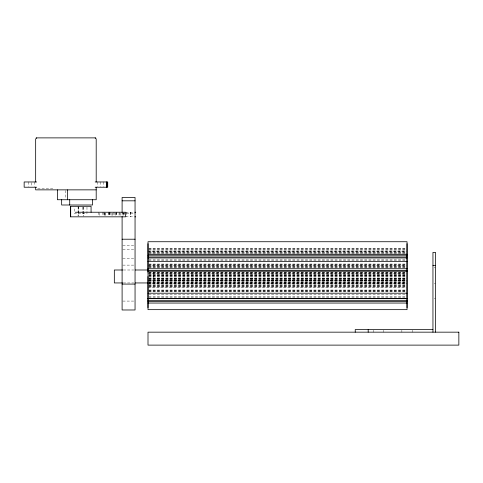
<?xml version="1.0" encoding="UTF-8"?>
<svg xmlns="http://www.w3.org/2000/svg" width="483" height="483" viewBox="0 0 483 483"><rect width="100%" height="100%" fill="white"/><g stroke="black" fill="none" stroke-linecap="round" stroke-linejoin="round"><path stroke-width="0.36" stroke-dasharray="2.42 1.81" d="M37.722 188.835L54.168 188.835M125.815 212.23L134.262 212.23M122.102 213.776L125.701 213.776M126.419 213.776L135.053 213.776M125.815 216.837L134.262 216.837M122.821 245.69L134.334 245.69M148.758 248.34L406.288 248.34M148.758 248.854L406.288 248.854M122.821 249.27L134.334 249.27M148.758 249.789L407.042 249.789M148.758 250.025L406.288 250.025M148.003 251.057L406.288 251.057M148.758 251.226L406.288 251.226M148.003 251.734L406.288 251.734M148.758 252.742L406.288 252.742M148.758 252.881L406.288 252.881M148.758 253.551L406.288 253.551M122.821 258.64L134.334 258.64M148.758 259.866L406.288 259.866M148.758 260.15L406.288 260.15M148.758 264.038L406.288 264.038M148.758 264.4L406.288 264.4M148.758 264.956L406.288 264.956M122.821 265.119L134.334 265.119M148.758 265.33L406.288 265.33M148.003 265.849L406.288 265.849M148.758 266.248L406.288 266.248M148.758 266.725L406.288 266.725M148.758 267.636L406.288 267.636M434.241 267.685L435.539 267.685M148.758 267.92L406.288 267.92M123.298 269.997L133.755 269.997M148.758 272.376L406.288 272.376M148.758 272.605L406.288 272.605M148.758 272.98L406.288 273.016M148.758 273.245L406.288 273.245M148.003 273.626L406.288 273.626M148.758 274.398L406.288 274.398M148.758 274.875L406.288 274.875M148.758 275.485L406.288 275.485M148.758 275.69L406.288 275.69M148.758 275.908L406.288 275.908M148.758 276.511L406.288 276.511M148.758 276.988L406.288 276.988M148.758 278.148L406.288 278.148M148.758 278.377L407.042 278.413M148.758 278.776L406.288 278.776M148.758 279.017L406.288 279.017M148.758 279.15L406.288 279.15M148.758 279.977L406.288 279.977M148.758 280.122L406.288 280.122M148.758 280.466L407.042 280.4M148.758 280.611L407.042 280.611M148.003 280.877L406.288 280.877M148.758 280.949L406.288 280.949M148.758 281.523L407.042 281.523M148.758 282.259L406.288 282.259M148.758 282.646L406.288 282.646M123.298 282.947L133.755 282.947M148.003 282.972L406.288 282.972M148.758 283.08L406.288 283.08M434.241 283.225L435.539 283.225M148.003 283.467L407.042 283.467M148.758 283.75L406.288 283.75M148.758 284.668L406.288 284.668M148.758 285.145L406.288 285.145M148.758 285.519L406.288 285.538M148.758 286.057L406.288 286.057M148.758 286.437L406.288 286.437M148.758 286.993L406.288 286.993M148.003 287.349L406.288 287.349M148.758 290.035L406.288 290.035M148.758 290.706L406.288 290.706M148.758 290.881L407.042 290.881M148.758 291.237L406.288 291.237M148.758 291.527L406.288 291.527M148.758 294.407L406.288 294.407M148.758 296.2L406.288 296.2M148.758 297.172L406.288 297.172M434.241 298.512L435.539 298.512M122.821 301.078L135.053 301.078M412.222 330.221L412.222 332.165M401.862 330.221L401.862 332.165M383.731 330.221L383.731 332.165M373.365 330.221L373.365 332.165M153.183 271.893L153.183 282.947M130.555 212.23L130.555 216.837M130.259 212.23L130.259 216.837M126.443 212.23L126.443 216.837M124.24 212.23L124.24 216.179M123.407 212.888L123.407 216.179M123.159 212.23L123.159 216.179M122.102 212.786L122.102 216.233M120.521 212.888L120.521 216.179M119.295 212.23L119.235 216.179M119.047 212.888L119.047 216.179M116.415 212.23L116.415 216.179M116.258 212.23L116.258 216.179M116.053 212.23L116.053 216.179M115.141 212.888L115.141 216.179M114.9 212.23L114.9 216.179M113.777 212.23L113.777 216.179M112.147 212.888L112.147 216.179M111.941 212.888L111.941 216.179M110.788 212.23L110.788 216.179M109.677 212.23L109.677 216.179M109.273 212.23L109.273 216.179M109.11 212.23L109.11 216.179M108.947 212.23L108.947 216.179M108.313 212.23L108.313 216.179M105.167 212.888L105.167 216.179M104.998 212.888L104.998 216.179M104.835 212.23L104.835 216.179M104.213 212.888L104.213 216.179M103.646 212.23L103.646 216.179M103.591 181.97L103.597 186.48M102.849 212.23L102.849 216.179M100.506 181.97L100.506 186.48M99.54 212.888L99.54 216.179M98.755 212.23L98.755 216.179M97.427 181.97L97.421 186.48M86.982 207.135L86.982 213.552L74.485 213.552L74.485 207.135M83.517 207.062L83.517 216.082M83.36 207.062L83.311 216.082M82.708 207.135L82.708 213.552M78.759 207.135L78.759 213.552M78.258 206.307L78.258 216.082M78.101 206.307L78.071 216.082M65.271 190.568L65.271 198.32M34.432 181.97L34.432 186.48M31.347 182.719L31.347 186.48M28.262 181.97L28.262 186.48"/><path stroke-width="0.72" d="M148.003 307.713L148.003 270.987M148.003 243.674L148.003 270.51L407.042 270.516M407.042 307.713L407.042 243.674M36.69 137.884L36.46 138.398L35.99 138.186A1.026 1.026 0 0 1 36.69 137.884L95.169 137.884A1.026 1.026 0 0 1 95.894 138.186L95.399 138.398L95.169 137.884M36.69 181.97L24.15 181.97L24.15 187.229L36.69 187.229M95.169 181.97L107.709 181.97L107.709 187.229L95.169 187.229M96.195 189.861L35.664 189.861L35.664 187.229M122.102 200.825L135.053 200.825M75.33 212.23L125.55 212.23L125.55 216.837L70.53 216.837L70.536 206.307L91.07 206.307L91.07 212.23M134.817 212.23L135.717 212.23M134.817 216.837L135.717 216.837M122.102 239.212L135.053 239.212M148.003 255.193L407.042 255.193M148.003 256.986L407.042 256.986M148.003 261.357L407.042 261.357M432.949 265.348L435.539 265.348M148.003 268.747L407.042 268.747M122.549 269.997L114.326 269.997L114.326 282.947L122.549 282.947M135.252 269.997L147.955 269.997M148.003 271.271L407.042 271.271M135.252 282.947L147.955 282.947M122.102 284.082L135.053 284.082M148.003 298.512L407.042 298.512M148.003 298.651L407.042 298.651M148.003 300.329L407.042 300.329M148.003 301.368L407.042 301.368M148.003 303.052L407.042 303.052M432.949 329.575L355.234 329.575L355.234 332.165M435.539 332.165L435.539 252.398L432.949 252.398L432.949 332.165M407.042 253.678L407.042 241.735L148.003 241.735L148.003 253.678M407.042 258.182L407.042 293.205L148.003 293.205L148.003 280.877M407.042 293.435L407.042 297.172M407.042 297.709L407.042 309.657L148.003 309.657L148.003 297.709M368.185 329.575L368.185 332.165M148.003 258.182L148.003 272.237M148.003 276.511L148.003 280.466M148.003 293.435L148.003 297.172M122.102 212.478L122.102 197.462L135.053 197.462L135.053 309.983L122.102 309.983L122.102 216.529M106.948 181.97L106.948 187.229M106.683 181.97L106.683 187.229M96.195 138.911L96.195 181.97M96.195 187.229L96.195 199.733L57.374 199.733L57.374 189.861M92.579 199.733L92.579 204.997L61.655 204.997L61.655 199.733M70.699 206.307L70.699 216.837M69.715 199.733L69.715 204.997M67.469 189.861L67.469 199.733M35.664 138.911L35.664 181.97M407.042 254.221L148.003 254.221L148.003 257.958L407.042 257.958L407.042 254.221M458.85 332.165L148.003 332.165L148.003 345.116L458.85 345.116L458.85 332.165"/></g></svg>
